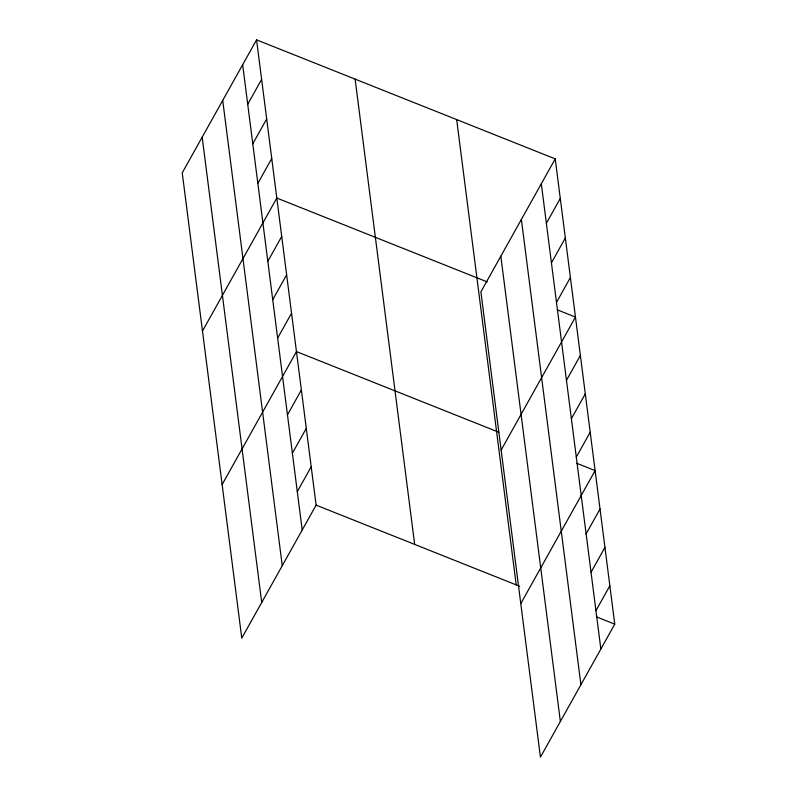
<?xml version="1.0" encoding="UTF-8"?>
<svg xmlns="http://www.w3.org/2000/svg" width="797" height="797" viewBox="0 0 797 797"><rect width="100%" height="100%" fill="white"/><g stroke="black" fill="none" stroke-linecap="round" stroke-linejoin="round"><path stroke-width="1.2" d="M256.564 39.85L182.234 172.849L241.78 638.128L316.11 505.129L256.564 39.85L555.22 158.872L614.766 624.151L540.436 757.15L480.89 291.871L555.22 158.872M247.718 104.287L261.625 79.401M252.779 143.829L266.686 118.942M257.839 183.38L271.747 158.493M202.478 331.044L276.808 198.045L487.226 281.899M267.812 261.316L281.72 236.43M272.723 299.702L286.641 274.816M277.645 338.087L291.553 313.201M222.124 484.586L296.464 351.587L498.852 432.243M287.468 414.858L301.376 389.972M292.379 453.244L306.287 428.358M297.291 491.629L311.199 466.743M546.373 223.309L560.281 198.423M551.434 262.861L565.342 237.974M556.495 302.402L570.403 277.515M501.134 450.066L575.464 317.067L557.133 309.764M566.468 380.338L580.375 355.452M571.379 418.724L585.287 393.838M576.291 457.109L590.208 432.223M520.78 603.608L595.12 470.609L576.779 463.296M586.124 533.88L600.031 508.994M591.035 572.266L604.943 547.38M595.947 610.651L609.854 585.765M316.11 505.129L519.644 586.243M596.425 616.838L614.766 624.151M541.312 183.758L600.858 649.037M521.377 219.434L580.913 684.713M500.835 256.196L560.371 721.474M456.671 119.6L516.207 584.868M355.123 79.132L414.669 544.401M242.657 64.736L302.202 530.005M222.722 100.412L282.258 565.691M202.179 137.174L261.715 602.452"/></g></svg>
